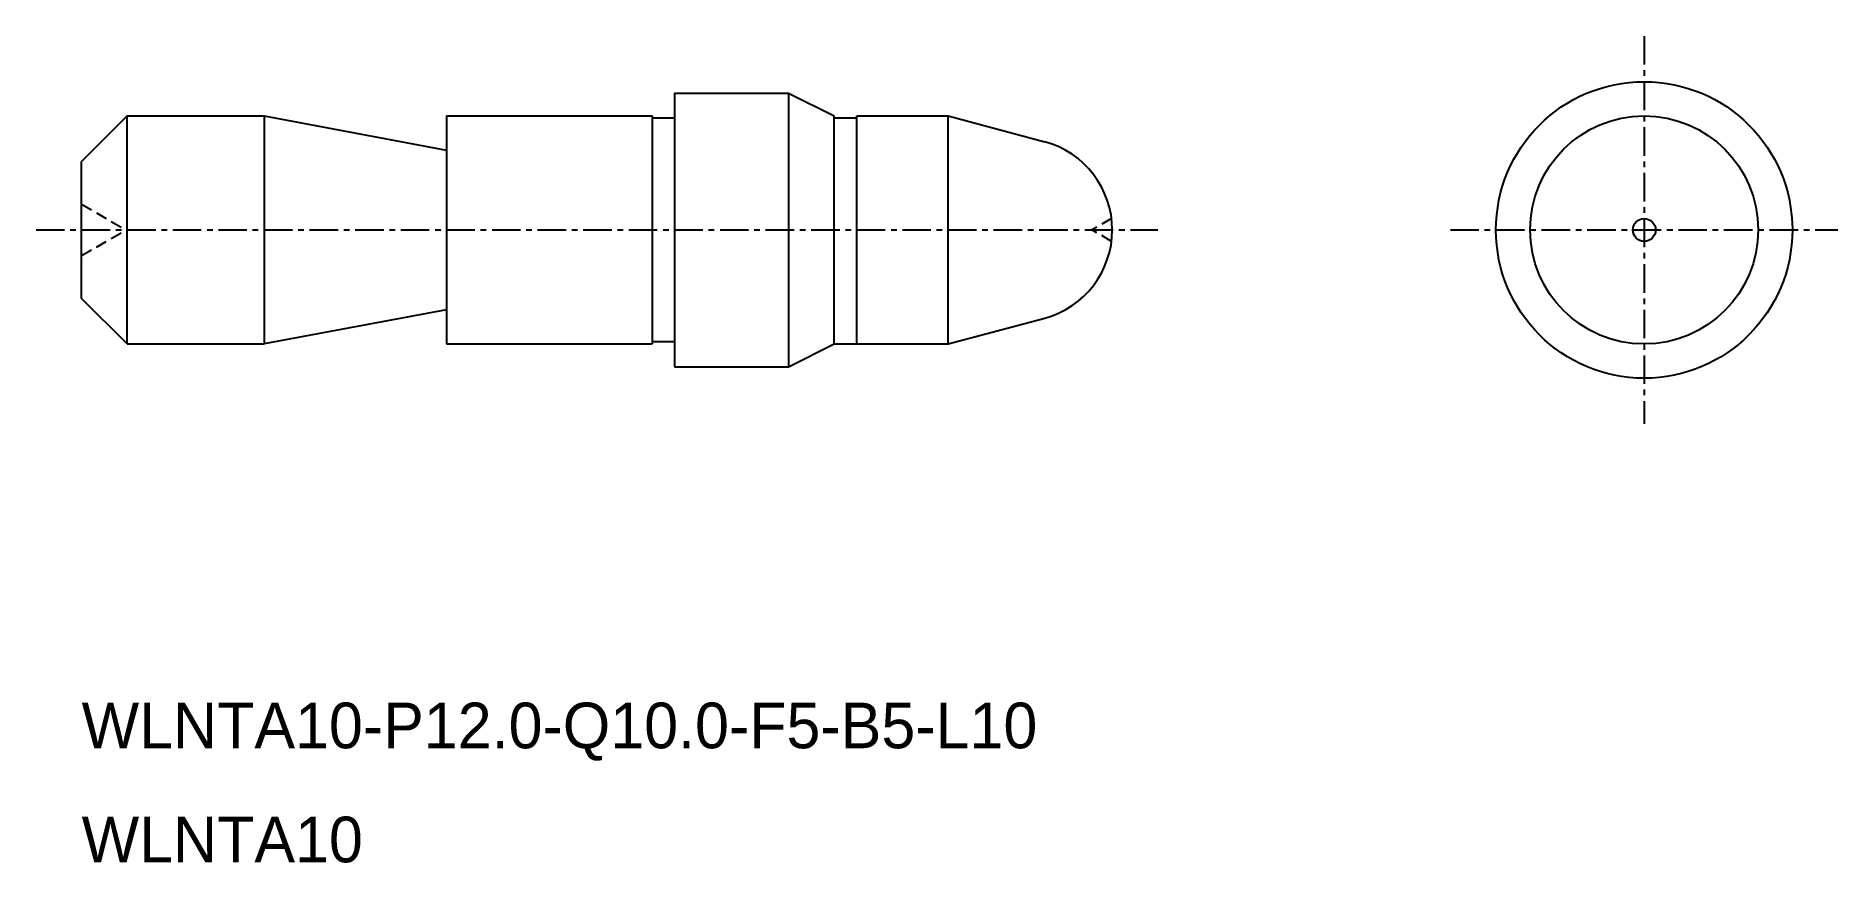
# Model space of a CAD drawing. Extents: x -2215.2 to -2136.1, y -771.3 to -735.
import ezdxf

# ---------------------------------------------------------------- set-up
doc = ezdxf.new("R2010")
doc.units = 0
doc.linetypes.add('CENTER', pattern=[2, 1.25, -0.25, 0.25, -0.25])
doc.linetypes.add('DASHED', pattern=[0.75, 0.5, -0.25])
doc.layers.get('0').update_dxf_attribs({"linetype": 'CONTINUOUS'})
doc.layers.add('CENTER', color=1, linetype='CENTER')

msp = doc.modelspace()

# ---------------------------------------------------------------- linework, layer by layer
at = {"color": 7, "linetype": 'CONTINUOUS'}
for p, q in [((-2187.179, -737.537), (-2182.179, -737.537)), ((-2187.179, -737.537), (-2187.179, -749.537)), ((-2182.179, -737.537), (-2182.179, -749.537)), ((-2211.179, -738.537), (-2213.179, -740.537)), ((-2211.179, -738.537), (-2205.179, -738.537)), ((-2205.179, -738.537), (-2205.179, -748.537)), ((-2205.179, -738.537), (-2197.179, -740.037)), ((-2197.179, -738.537), (-2188.152, -738.537)), ((-2197.179, -738.537), (-2197.179, -748.537)), ((-2188.152, -738.537), (-2188.152, -748.537)), ((-2175.179, -738.537), (-2170.938, -739.674)), ((-2175.179, -748.537), (-2175.179, -738.537)), ((-2213.179, -746.537), (-2213.179, -740.537)), ((-2211.179, -748.537), (-2213.179, -746.537)), ((-2197.179, -747.037), (-2205.179, -748.537)), ((-2175.179, -748.537), (-2170.938, -747.401)), ((-2211.179, -748.537), (-2205.179, -748.537)), ((-2197.179, -748.537), (-2188.152, -748.537)), ((-2187.179, -749.537), (-2182.179, -749.537))]:
    msp.add_line(p, q, dxfattribs=at)
at = {"color": 7}
for p, q in [((-2182.179, -737.537), (-2180.179, -738.537)), ((-2180.179, -748.537), (-2180.179, -738.537)), ((-2179.179, -748.537), (-2179.179, -738.537)), ((-2179.179, -738.537), (-2175.179, -738.537)), ((-2182.179, -749.537), (-2180.179, -748.537)), ((-2180.179, -748.537), (-2175.179, -748.537))]:
    msp.add_line(p, q, dxfattribs=at)
at = {"color": 3, "linetype": 'DASHED'}
for p, q in [((-2213.179, -742.412), (-2211.23, -743.537)), ((-2213.179, -744.662), (-2211.23, -743.537)), ((-2168.005, -743.037), (-2168.871, -743.537)), ((-2168.005, -744.037), (-2168.871, -743.537))]:
    msp.add_line(p, q, dxfattribs=at)
at = {"color": 7, "linetype": 'CONTINUOUS'}
for points in [[(-2187.179, -738.637), (-2188.152, -738.637)], [(-2179.179, -738.637), (-2180.179, -738.637)], [(-2187.179, -748.437), (-2188.152, -748.437)]]:
    msp.add_lwpolyline(points, dxfattribs=at)
for radius in [6.5, 5]:
    msp.add_circle((-2144.644, -743.537), radius, dxfattribs=at)
msp.add_arc((-2171.974, -743.537), 4, 285, 75, dxfattribs=at)
at = {"layer": 'CENTER', "color": 1, "linetype": 'CENTER'}
for p, q in [((-2144.644, -735.037), (-2144.644, -752.037)), ((-2215.179, -743.537), (-2165.974, -743.537)), ((-2153.144, -743.537), (-2136.144, -743.537))]:
    msp.add_line(p, q, dxfattribs=at)
at = {"layer": 'CENTER', "color": 7, "linetype": 'CONTINUOUS'}
msp.add_line((-2211.179, -748.537), (-2211.179, -738.537), dxfattribs=at)
msp.add_circle((-2144.644, -743.537), 0.5, dxfattribs=at)

# ---------------------------------------------------------------- texts
at = {"color": 7, "linetype": 'CONTINUOUS'}
for s, p in [('WLNTA10-P12.0-Q10.0-F5-B5-L10', (-2213.179, -766.259)), ('WLNTA10', (-2213.179, -771.259))]:
    msp.add_text(s, height=2, dxfattribs=at).set_placement(p)

doc.saveas('drawing.dxf')
